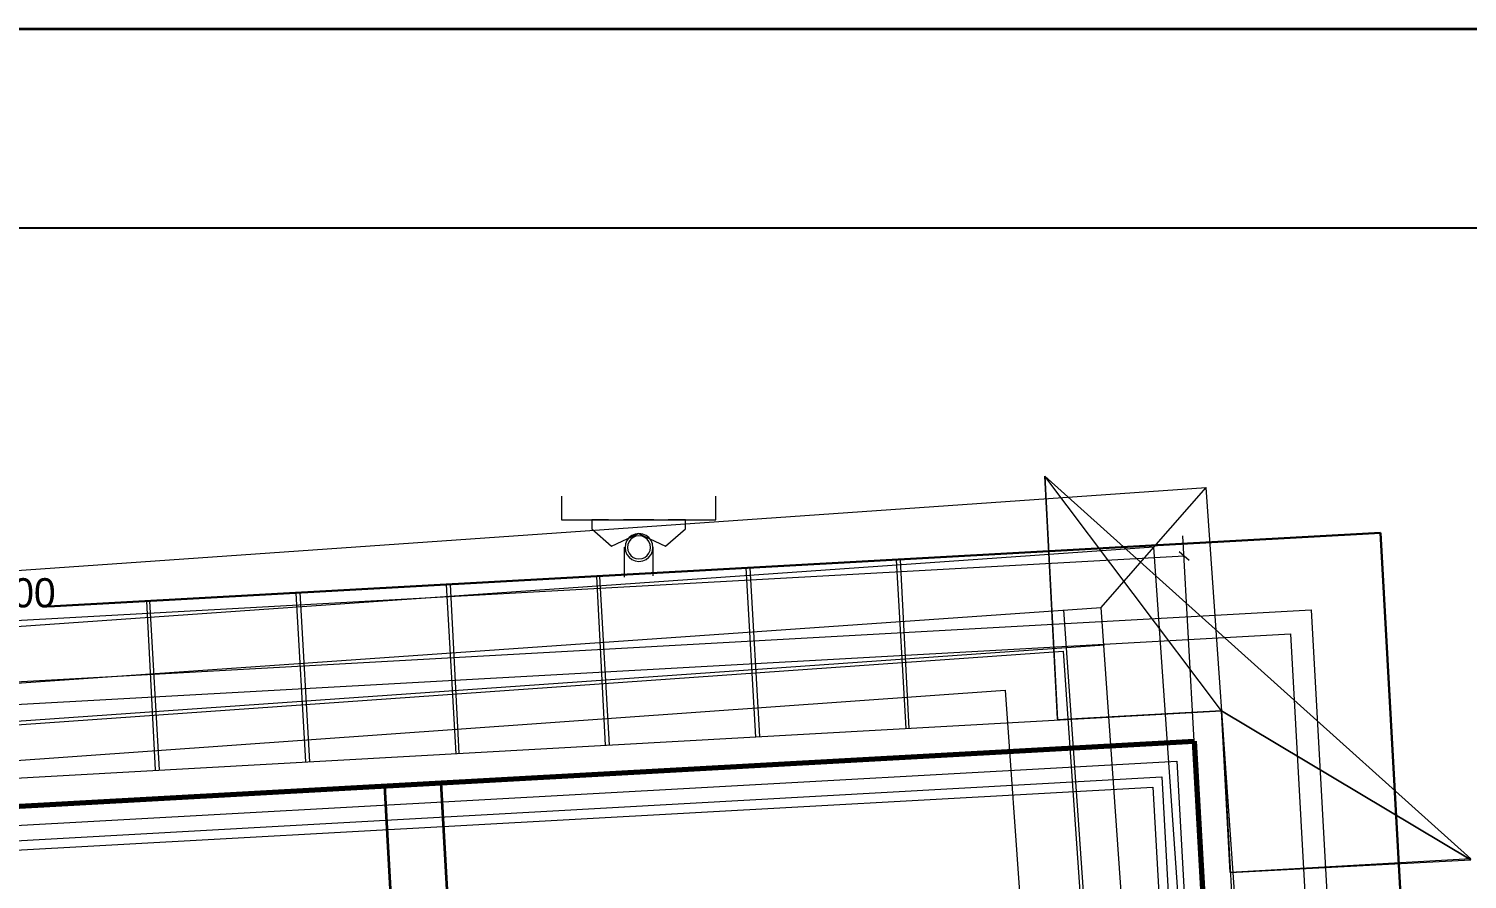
# Paper-space layout '01 Roof Support Layout' of a CAD drawing. Header units: millimetres. Extents: x 5 to 415, y 5 to 292.
# Drawn here: x 169.6 to 278.2, y 227.9 to 292 of the extents above; entities that cross this region are included whole.
import ezdxf
from ezdxf.enums import TextEntityAlignment as Align

# ---------------------------------------------------------------- set-up
doc = ezdxf.new("R2010")
doc.units = ezdxf.units.MM
for name, color, linetype in [('DIMENSIONS', 7, 'Continuous'), ('EXISTING', 7, 'Continuous'), ('FRAME', 7, 'Continuous'), ('LOAD_BEARING_WALLS', 7, 'Continuous'), ('PROPOSED', 7, 'Continuous'), ('ROOF_MEMBERS', 7, 'Continuous'), ('TEXT', 7, 'Continuous')]:
    doc.layers.add(name, color=color, linetype=linetype)

# ---------------------------------------------------------------- blocks, each defined once
blk = doc.blocks.new('SHEET_01')
at = {"layer": 'DIMENSIONS', "color": 7, "linetype": 'Continuous', "lineweight": 13}
for p, q in [((257.6, 238.28), (256.74, 253.76)), ((79.95, 242.48), (256.83, 252.26)), ((256.46, 252.59), (257.2, 251.93))]:
    blk.add_line(p, q, dxfattribs=at)
at = {"layer": 'EXISTING', "color": 254, "linetype": 'Continuous', "lineweight": 13}
for p, q in [((63.38, 243.8), (258.5, 257.42)), ((259.64, 240.56), (246.32, 258.26)), ((246.32, 258.26), (247.28, 239.9)), ((278.48, 229.4), (246.32, 258.26)), ((247.28, 239.96), (246.32, 258.26)), ((254.54, 252.92), (258.5, 257.42)), ((272.12, 62.3), (258.5, 257.42)), ((209.84, 254.96), (221.48, 254.96)), ((171.13, 248.43), (271.64, 254)), ((214.68, 253.17), (214.64, 252.89)), ((214.78, 253.42), (214.68, 253.17)), ((214.95, 253.63), (214.78, 253.42)), ((214.85, 253.12), (214.82, 252.89)), ((214.94, 253.33), (214.85, 253.12)), ((215.07, 253.51), (214.94, 253.33)), ((215.16, 253.8), (214.95, 253.63)), ((215.25, 253.64), (215.07, 253.51)), ((215.41, 253.9), (215.16, 253.8)), ((215.46, 253.73), (215.25, 253.64)), ((215.69, 253.94), (215.41, 253.9)), ((215.69, 253.76), (215.46, 253.73)), ((215.97, 253.9), (215.69, 253.94)), ((215.92, 253.73), (215.69, 253.76)), ((216.13, 253.64), (215.92, 253.73)), ((216.22, 253.8), (215.97, 253.9)), ((216.31, 253.51), (216.13, 253.64)), ((216.43, 253.63), (216.22, 253.8)), ((216.44, 253.33), (216.31, 253.51)), ((216.6, 253.42), (216.43, 253.63)), ((216.53, 253.12), (216.44, 253.33)), ((216.56, 252.89), (216.53, 253.12)), ((216.7, 253.17), (216.6, 253.42)), ((216.74, 252.89), (216.7, 253.17)), ((271.64, 254), (283.1, 47.36)), ((254.54, 252.92), (67.88, 239.84)), ((214.58, 252.92), (214.58, 250.64)), ((214.64, 252.89), (214.68, 252.61)), ((214.68, 252.61), (214.78, 252.36)), ((214.78, 252.36), (214.95, 252.15)), ((214.82, 252.89), (214.85, 252.66)), ((214.85, 252.66), (214.94, 252.45)), ((214.94, 252.45), (215.07, 252.27)), ((214.95, 252.15), (215.16, 251.98)), ((215.07, 252.27), (215.25, 252.14)), ((215.16, 251.98), (215.41, 251.88)), ((215.25, 252.14), (215.46, 252.05)), ((215.41, 251.88), (215.69, 251.84)), ((215.46, 252.05), (215.69, 252.02)), ((215.69, 252.02), (215.92, 252.05)), ((215.69, 251.84), (215.97, 251.88)), ((215.92, 252.05), (216.13, 252.14)), ((215.97, 251.88), (216.22, 251.98)), ((216.13, 252.14), (216.31, 252.27)), ((216.22, 251.98), (216.43, 252.15)), ((216.31, 252.27), (216.44, 252.45)), ((216.43, 252.15), (216.6, 252.36)), ((216.44, 252.45), (216.53, 252.66)), ((216.53, 252.66), (216.56, 252.89)), ((216.6, 252.36), (216.7, 252.61)), ((216.7, 252.61), (216.74, 252.89)), ((216.74, 252.92), (216.74, 250.76)), ((235.1, 251.96), (235.82, 239.24)), ((235.4, 251.96), (236.06, 239.24)), ((250.58, 248.36), (254.54, 252.92)), ((267.56, 66.26), (254.54, 252.92)), ((223.76, 251.36), (224.48, 238.58)), ((224.06, 251.36), (224.78, 238.64)), ((201.14, 250.1), (201.86, 237.32)), ((201.44, 250.1), (202.1, 237.38)), ((212.48, 250.7), (213.14, 237.98)), ((212.72, 250.7), (213.44, 237.98)), ((178.52, 248.84), (179.18, 236.12)), ((178.76, 248.84), (179.48, 236.12)), ((189.8, 249.44), (190.52, 236.72)), ((190.1, 249.5), (190.82, 236.72)), ((70.82, 237.32), (266.42, 248.18)), ((72.44, 235.94), (250.58, 248.36)), ((260.24, 69.98), (247.76, 248.18)), ((263.06, 70.22), (250.58, 248.36)), ((266.42, 248.18), (277.28, 52.58)), ((72.62, 235.7), (264.86, 246.38)), ((72.62, 233.06), (250.82, 245.54)), ((264.86, 246.38), (275.48, 54.2)), ((75.8, 233), (247.7, 245.06)), ((247.7, 245.06), (259.7, 73.1)), ((77.96, 230.36), (243.32, 242.12)), ((243.32, 242.12), (255.2, 74.72)), ((78.5, 230.48), (259.64, 240.56)), ((247.28, 239.9), (259.64, 240.56)), ((259.64, 240.56), (247.28, 239.9)), ((259.64, 240.56), (269.66, 59.42)), ((259.64, 240.56), (260.3, 228.38)), ((278.48, 229.34), (259.64, 240.56)), ((259.64, 240.56), (278.48, 229.34)), ((260.3, 228.38), (259.64, 240.56)), ((80.72, 228.5), (257.6, 238.28)), ((257.6, 238.28), (267.38, 61.4)), ((82.22, 227.12), (256.28, 236.78)), ((256.28, 236.78), (265.88, 62.78)), ((83.48, 226.04), (255.14, 235.58)), ((255.14, 235.58), (264.68, 63.86)), ((84.2, 225.38), (254.48, 234.8)), ((254.48, 234.8), (263.96, 64.52)), ((278.48, 229.4), (260.3, 228.38)), ((260.3, 228.38), (278.48, 229.34))]:
    blk.add_line(p, q, dxfattribs=at)
at = {"layer": 'EXISTING', "color": 7, "linetype": 'Continuous', "lineweight": 30}
for p, q in [((171.13, 248.43), (271.64, 254)), ((271.64, 254), (283.1, 47.36))]:
    blk.add_line(p, q, dxfattribs=at)
at = {"layer": 'FRAME', "color": 7, "linetype": 'Continuous', "lineweight": 35}
blk.add_line((5, 292), (415, 292), dxfattribs=at)
at = {"layer": 'FRAME', "color": 7, "linetype": 'Continuous', "lineweight": 25}
blk.add_line((15, 277), (335, 277), dxfattribs=at)
at = {"layer": 'LOAD_BEARING_WALLS', "color": 7, "linetype": 'Continuous', "lineweight": 70}
for p, q in [((80.72, 228.5), (257.6, 238.28)), ((257.6, 238.28), (267.44, 61.4))]:
    blk.add_line(p, q, dxfattribs=at)
at = {"layer": 'PROPOSED', "color": 250, "linetype": 'Continuous', "lineweight": 13}
for p, q in [((209.84, 256.76), (209.84, 254.96)), ((221.48, 254.96), (221.48, 256.76)), ((209.84, 254.96), (211.7, 254.96)), ((213.38, 254.96), (212.12, 254.96)), ((212.12, 254.96), (212.12, 254.3)), ((212.12, 254.3), (213.62, 252.98)), ((212.84, 254.96), (215.06, 254.96)), ((216.8, 254.96), (214.52, 254.96)), ((216.2, 254.96), (218.48, 254.96)), ((217.7, 252.98), (219.2, 254.3)), ((219.2, 254.96), (217.88, 254.96)), ((219.2, 254.3), (219.2, 254.96)), ((219.56, 254.96), (221.48, 254.96)), ((213.62, 252.98), (215.66, 253.94)), ((215.66, 253.94), (217.7, 252.98))]:
    blk.add_line(p, q, dxfattribs=at)
at = {"layer": 'ROOF_MEMBERS', "color": 7, "linetype": 'Continuous', "lineweight": 35}
for p, q in [((206.35, 58.02), (196.51, 234.9)), ((210.61, 58.26), (200.77, 235.14))]:
    blk.add_line(p, q, dxfattribs=at)
at = {"layer": 'TEXT'}
blk.add_text('5200', height=2.2, dxfattribs=at).set_placement((168.39, 248.37), align=Align.CENTER)

psp = doc.layouts.new('01 Roof Support Layout')

# ---------------------------------------------------------------- block references
psp.add_blockref('SHEET_01', (0, 0))

doc.saveas('drawing.dxf')
